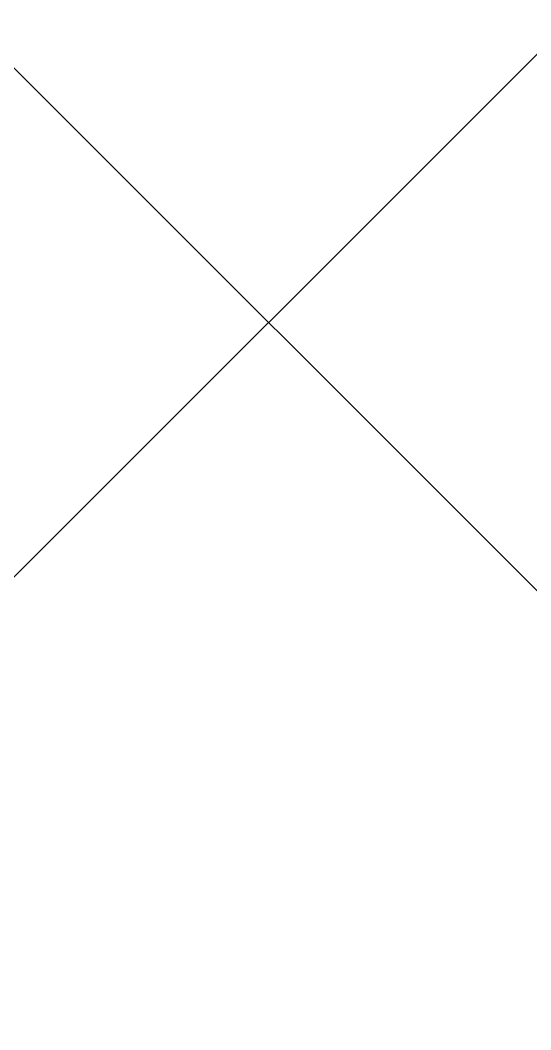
# Model space of a CAD drawing. Header units: metres. Extents: x 0 to 810, y 0 to 745.
# Drawn here: x 0.336 to 0.673, y 2.034 to 2.699 of the extents above; entities that cross this region are included whole.
import ezdxf

# ---------------------------------------------------------------- set-up
doc = ezdxf.new("R2010")
doc.units = ezdxf.units.M
doc.layers.add('forest', color=7, linetype='Continuous')
doc.layers.add('forestfragmentation', color=7, linetype='Continuous')

msp = doc.modelspace()

# ---------------------------------------------------------------- linework, layer by layer
at = {"layer": 'forest', "color": 97}
msp.add_lwpolyline([(3, 0), (0, 3), (0, 6), (1, 6), (2, 7), (4, 7), (5, 8), (8, 8), (9, 9), (9, 10), (10, 11), (10, 12), (13, 15), (14, 15), (16, 17), (17, 17), (18, 18), (19, 18), (21, 20), (23, 20), (24, 21)], dxfattribs=at)
msp.add_lwpolyline([(3, 0), (0, 3), (0, 6), (1, 6), (2, 7), (4, 7), (5, 8), (8, 8), (9, 9), (9, 10), (10, 11), (10, 12), (13, 15), (14, 15), (16, 17), (17, 17), (18, 18), (19, 18), (21, 20), (23, 20), (24, 21)], dxfattribs=at)
msp.add_lwpolyline([(3, 0), (0, 3), (0, 6), (1, 6), (2, 7), (4, 7), (5, 8), (8, 8), (9, 9), (9, 10), (10, 11), (10, 12), (13, 15), (14, 15), (16, 17), (17, 17), (18, 18), (19, 18), (21, 20), (23, 20), (24, 21)], dxfattribs=at)
msp.add_lwpolyline([(3, 0), (0, 3), (0, 6), (1, 6), (2, 7), (4, 7), (5, 8), (8, 8), (9, 9), (9, 10), (10, 11), (10, 12), (13, 15), (14, 15), (16, 17), (17, 17), (18, 18), (19, 18), (21, 20), (23, 20), (24, 21)], dxfattribs=at)
at = {"layer": 'forestfragmentation', "color": 62}
msp.add_lwpolyline([(0, 0), (0, 2), (1, 3), (4, 3), (5, 2), (5, 0), (0, 0)], dxfattribs=at)
msp.add_lwpolyline([(0, 0), (0, 2), (1, 3), (4, 3), (5, 2), (5, 0), (0, 0)], dxfattribs=at)
msp.add_lwpolyline([(0, 0), (0, 2), (1, 3), (4, 3), (5, 2), (5, 0), (0, 0)], dxfattribs=at)
msp.add_lwpolyline([(0, 0), (0, 2), (1, 3), (4, 3), (5, 2), (5, 0), (0, 0)], dxfattribs=at)

doc.saveas('drawing.dxf')
